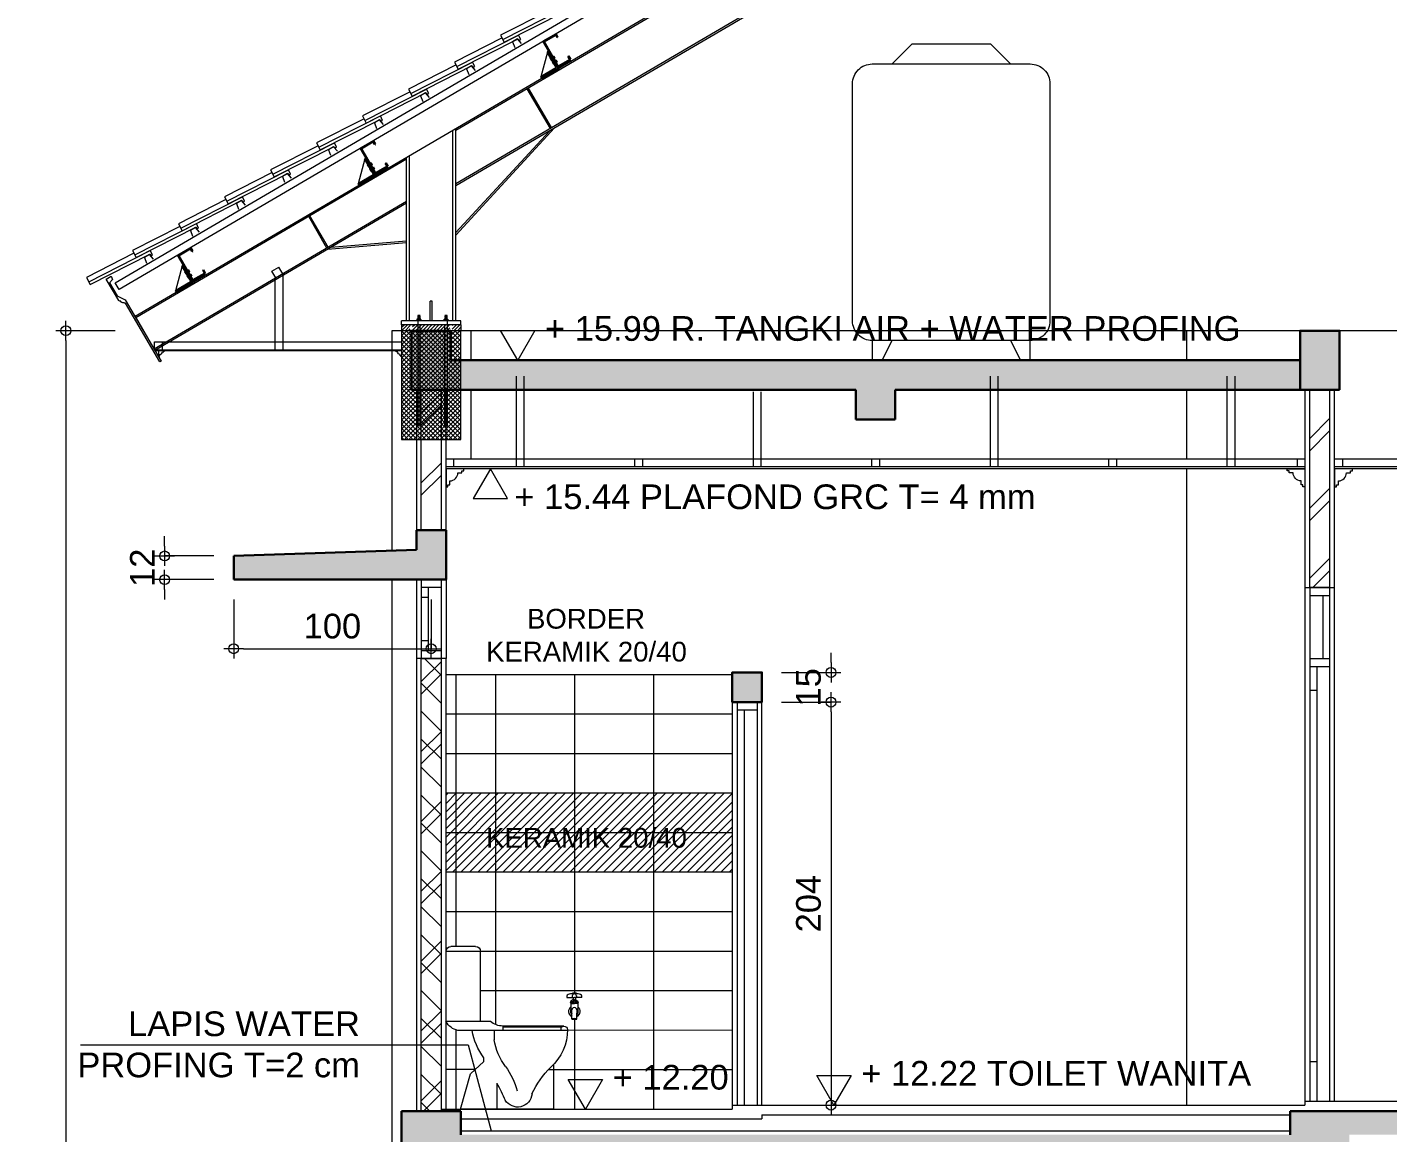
# Model space of a CAD drawing. Header units: millimetres. Extents: x -11 to 1625, y -267 to 180.
# Drawn here: x 1086.52 to 1100.3, y 97.33 to 108.53 of the extents above; entities that cross this region are included whole.
import ezdxf

# ---------------------------------------------------------------- set-up
doc = ezdxf.new("R2010")
doc.units = ezdxf.units.MM
doc.layers.add('03-GRS', color=3, linetype='Continuous')
for name, color, linetype, lineweight in [('ars', 11, 'Continuous', 5), ('atap', 7, 'Continuous', 20), ('balok', 111, 'Continuous', 35), ('blk', 1, 'Continuous', 30), ('GEN', 11, 'Continuous', 5), ('kap', 71, 'Continuous', 15), ('kus', 63, 'Continuous', 15), ('lan', 7, 'Continuous', 15), ('not', 7, 'Continuous', 20), ('pla', 213, 'Continuous', 15), ('SANITAIR', 4, 'Continuous', 5), ('sol kol', 8, 'Continuous', 0), ('tem', 5, 'Continuous', 20), ('u', 6, 'Continuous', 20)]:
    doc.layers.add(name, color=color, linetype=linetype, lineweight=lineweight)
doc.styles.add('S', font='SIMPLEX', dxfattribs={"width": 1.1})
doc.styles.get("Standard").update_dxf_attribs({"font": 'ARIALUNI.TTF'})
doc.dimstyles.new('SK 50', dxfattribs={"dimtxt": 0.25, "dimasz": 0.1, "dimexe": 0, "dimexo": 0, "dimgap": 0.1, "dimtad": 1, "dimdec": 0, "dimlfac": 50, "dimzin": 12, "dimdsep": 46, "dimtxsty": 'Standard', "dimblk": 'BULAT', "dimcen": 0.1, "dimclrd": 256, "dimclre": 256, "dimclrt": 256, "dimadec": 0, "dimazin": 3, "dimtfac": 1, "dimtdec": 0, "dimtofl": 0, "dimtmove": 0, "dimatfit": 3, "dimldrblk": 'BULAT', "dimfxl": 0, "dimtolj": 1, "dimtzin": 0, "dimlwd": -1, "dimlwe": -1, "dimarcsym": 0})

# ---------------------------------------------------------------- blocks, each defined once
blk = doc.blocks.new('BULAT')
for p, q in [((-1, 0), (1, 0)), ((0, -1), (0, 1))]:
    blk.add_line(p, q)
blk.add_circle((0, 0), 0.5)
blk = doc.blocks.new('*D1539')
at = {"layer": 'Defpoints', "color": 0, "ltscale": 0.15}
for p in [(1087.409, 105.453), (1086.909, 73.173), (1087.409, 73.173)]:
    blk.add_point(p, dxfattribs=at)
at = {"layer": 'u', "ltscale": 0.15}
for p, q in [((1087.409, 105.453), (1086.909, 105.453)), ((1086.909, 105.353), (1086.909, 73.273)), ((1087.409, 73.173), (1086.909, 73.173))]:
    blk.add_line(p, q, dxfattribs=at)
at = {"layer": 'u', "ltscale": 0.15, "xscale": 0.1, "yscale": 0.1, "zscale": 0.1}
for p, rotation in [((1086.909, 105.453), 90), ((1086.909, 73.173), 270)]:
    blk.add_blockref('BULAT', p, dxfattribs=dict(at, rotation=rotation))
at = {"layer": 'u', "ltscale": 0.15, "insert": (1086.682, 89.313), "char_height": 0.25, "attachment_point": 5, "rotation": 90}
blk.add_mtext('\\A1;1614', dxfattribs=at)
blk = doc.blocks.new('PEILA')
blk.add_lwpolyline([(-0.188, -0.325), (0.188, -0.325), (0, 0)], close=True)
at = {"style": 'S', "width": 1.1, "flags": 4}
blk.add_attdef('CAT', (0.265, -0.289), '', height=0.2, dxfattribs=at)
blk = doc.blocks.new('Spwc1')
for p, q in [((-0.175, 0.798), (0, 0.798)), ((-0.175, 0.4425), (-0.175, 0.798)), ((-0.15, 0.823), (-0.025, 0.823)), ((0, 0.4425), (0, 0.798)), ((-0.5975, 0.42), (-0.2886, 0.42)), ((-0.5816, 0.4148), (-0.5975, 0.42)), ((-0.5816, 0.4148), (-0.2886, 0.4148)), ((-0.5816, 0.4148), (-0.5816, 0.3975)), ((-0.2886, 0.42), (-0.2886, 0.3975)), ((-0.2251, 0.4425), (0, 0.4425)), ((-0.615, 0.3975), (-0.0604, 0.3975)), ((-0.2435, 0.3975), (-0.2435, 0.3511)), ((-0.5465, 0), (-0.5465, 0.2275)), ((-0.1918, 0.2402), (-0.1918, 0.2596)), ((-0.124, 0.1786), (-0.1918, 0.2402)), ((-0.0741, 0), (-0.124, 0.1786)), ((-0.258, 0.1311), (-0.258, 0)), ((-0.5465, 0), (-0.0741, 0))]:
    blk.add_line(p, q)
for centre, radius, start, end in [((-0.15, 0.798), 0.025, 90, 180), ((-0.025, 0.798), 0.025, 0, 90), ((-0.5975, 0.4025), 0.0175, 90, 179.6021), ((-0.29, 0.525), 0.105, 270.75466, 308.22275), ((-0.0839, 0.4921), 0.0975, 283.93367, 329.40771), ((-0.3615, 0.4009), 0.2535, 179.6021, 228.12266), ((-0.5442, 0.3998), 0.3047, 322.79285, 350.80477), ((-0.4473, 0.4516), 0.3196, 323.07275, 350.36654), ((-0.8438, -0.1091), 0.4485, 24.44543, 45.72828), ((-0.0217, 0.0083), 0.3483, 143.47768, 166.03573), ((-0.3624, 0.0836), 0.0735, 185.54906, 328.13904), ((5.182, -2.5685), 6.073, 153.60665, 154.51163)]:
    blk.add_arc(centre, radius, start, end)
blk = doc.blocks.new('KRAN DPN')
for p, q in [((-0.0069, 0.0496), (-0.0069, 0.044)), ((-0.0068, 0.056), (-0.0068, 0.0577)), ((0, 0.0556), (-0.0009, 0.0556)), ((0, 0.0556), (0.0009, 0.0556)), ((0.0068, 0.056), (0.0068, 0.0577)), ((0.0069, 0.0496), (0.0069, 0.044)), ((-0.0255, 0.044), (0, 0.044)), ((-0.012, 0.0236), (-0.012, 0.0058)), ((-0.012, 0.0236), (0, 0.0236)), ((-0.005, 0.0356), (-0.0116, 0.0311)), ((-0.005, 0.0356), (0, 0.0356)), ((-0.0044, 0.044), (-0.0044, 0.0357)), ((-0.0044, 0.0436), (-0.0044, 0.0357)), ((0.0255, 0.044), (0, 0.044)), ((0.005, 0.0356), (0, 0.0356)), ((0.012, 0.0236), (0, 0.0236)), ((0.0044, 0.044), (0.0044, 0.0357)), ((0.005, 0.0356), (0.0116, 0.0311)), ((0.012, 0.0236), (0.012, 0.0058)), ((-0.0084, -0.0295), (-0.0084, -0.0107)), ((0.0084, -0.0295), (0.0084, -0.0107))]:
    blk.add_line(p, q)
for points in [[(-0.0093, 0.0249, -0.135076), (-0.01, 0.0251, -0.106889), (-0.0107, 0.0258, -0.081996), (-0.0112, 0.0268, -0.070252), (-0.0114, 0.0281, -0.070252), (-0.0112, 0.0295, -0.081996), (-0.0107, 0.0305, -0.106889), (-0.01, 0.0312, -0.135076), (-0.0093, 0.0314, -0.135076), (-0.0086, 0.0312, -0.106889), (-0.0078, 0.0305, -0.081996), (-0.0073, 0.0295, -0.070252), (-0.0071, 0.0281, -0.070252), (-0.0073, 0.0268, -0.081996), (-0.0078, 0.0258, -0.106889), (-0.0086, 0.0251, -0.135076)], [(0.0093, 0.0249, 0.135076), (0.01, 0.0251, 0.106889), (0.0107, 0.0258, 0.081996), (0.0112, 0.0268, 0.070252), (0.0114, 0.0281, 0.070252), (0.0112, 0.0295, 0.081996), (0.0107, 0.0305, 0.106889), (0.01, 0.0312, 0.135076), (0.0093, 0.0314, 0.135076), (0.0086, 0.0312, 0.106889), (0.0078, 0.0305, 0.081996), (0.0073, 0.0295, 0.070252), (0.0071, 0.0281, 0.070252), (0.0073, 0.0268, 0.081996), (0.0078, 0.0258, 0.106889), (0.0086, 0.0251, 0.135076)], [(-0.0084, -0.0295, 0.335448), (-0.0082, -0.0298, 0.039851), (-0.0059, -0.0302, 0.01707), (-0.0035, -0.0304, 0.012148), (0, -0.0305, 0.012148), (0.0035, -0.0304, 0.01707), (0.0059, -0.0302, 0.039851), (0.0082, -0.0298, 0.335448), (0.0084, -0.0295, 0.335448), (0.0082, -0.0293, 0.039851), (0.0059, -0.0288, 0.01707), (0.0035, -0.0286, 0.012148), (0, -0.0285, 0.012148), (-0.0035, -0.0286, 0.01707), (-0.0059, -0.0288, 0.039851), (-0.0082, -0.0293, 0.335448)]]:
    blk.add_lwpolyline(points, format="xyb", close=True)
for points in [[(0, 0.0252, -0.069918), (-0.002, 0.0255, -0.08174), (-0.0035, 0.0262, -0.106925), (-0.0045, 0.0273, -0.135638), (-0.0048, 0.0284, -0.135638), (-0.0045, 0.0295, -0.106925), (-0.0035, 0.0306, -0.08174), (-0.002, 0.0313, -0.069918), (0, 0.0316, -0.069918)], [(0, 0.0252, 0.069918), (0.002, 0.0255, 0.08174), (0.0035, 0.0262, 0.106925), (0.0045, 0.0273, 0.135638), (0.0048, 0.0284, 0.135638), (0.0045, 0.0295, 0.106925), (0.0035, 0.0306, 0.08174), (0.002, 0.0313, 0.069918), (0, 0.0316, 0.069918)]]:
    blk.add_lwpolyline(points, format="xyb")
for centre, radius, start, end in [((-0.0178, 0.0468), 0.0082, 86.021, 200.2935), ((-0.0014, -0.0518), 0.1079, 89.2732, 98.4366), ((-0.0009, 0.0496), 0.006, 90, 180), ((0.0002, 0.0318), 0.0269, 90.4162, 105.0874), ((-0.0002, 0.0318), 0.0269, 74.9126, 89.5838), ((0.0014, -0.0518), 0.1079, 81.5634, 90.7268), ((0.0009, 0.0496), 0.006, 0, 90), ((0.0178, 0.0468), 0.0082, 339.7065, 93.979), ((-0.0006, -0.0034), 0.0192, 126.5275, 246.031), ((-0.0086, 0.0266), 0.0054, 124.3, 175.2185), ((-0.0086, 0.0278), 0.0054, 188.1598, 231.4655), ((0.0126, -0.002), 0.0258, 162.5463, 215.4552), ((0.0072, -0.0035), 0.0172, 149.7355, 204.8477), ((0, 0), 0.00923, 33.9868, 146.0132), ((-0.0072, -0.0035), 0.0172, 335.1523, 30.2645), ((0.0006, -0.0034), 0.0192, 293.969, 53.4725), ((-0.0126, -0.002), 0.0258, 324.5448, 17.4537), ((0.0086, 0.0266), 0.0054, 4.7815, 55.7), ((0.0086, 0.0278), 0.0054, 308.5345, 351.8402)]:
    blk.add_arc(centre, radius, start, end)
blk = doc.blocks.new('*D1554')
at = {"layer": 'Defpoints', "color": 0, "ltscale": 0.15}
for p in [(1088.609, 102.733), (1090.609, 102.733), (1090.609, 102.233)]:
    blk.add_point(p, dxfattribs=at)
at = {"layer": 'u', "ltscale": 0.15}
for p, q in [((1088.609, 102.733), (1088.609, 102.233)), ((1090.609, 102.733), (1090.609, 102.233)), ((1088.709, 102.233), (1090.509, 102.233))]:
    blk.add_line(p, q, dxfattribs=at)
at = {"layer": 'u', "ltscale": 0.15, "xscale": 0.1, "yscale": 0.1, "zscale": 0.1, "rotation": 180}
blk.add_blockref('BULAT', (1088.609, 102.233), dxfattribs=at)
at = {"layer": 'u', "ltscale": 0.15, "xscale": 0.1, "yscale": 0.1, "zscale": 0.1}
blk.add_blockref('BULAT', (1090.609, 102.233), dxfattribs=at)
at = {"layer": 'u', "ltscale": 0.15, "insert": (1089.609, 102.461), "char_height": 0.25, "attachment_point": 5}
blk.add_mtext('\\A1;100', dxfattribs=at)
blk = doc.blocks.new('*D1555')
at = {"layer": 'Defpoints', "color": 0, "ltscale": 0.15}
for p in [(1088.409, 103.173), (1087.909, 102.933), (1088.409, 102.933)]:
    blk.add_point(p, dxfattribs=at)
at = {"layer": 'u', "ltscale": 0.15}
for p, q in [((1087.909, 103.273), (1087.909, 103.373)), ((1088.409, 103.173), (1087.909, 103.173)), ((1088.409, 102.933), (1087.909, 102.933)), ((1087.909, 102.833), (1087.909, 102.733))]:
    blk.add_line(p, q, dxfattribs=at)
at = {"layer": 'u', "ltscale": 0.15, "xscale": 0.1, "yscale": 0.1, "zscale": 0.1}
for p, rotation in [((1087.909, 103.173), 270), ((1087.909, 102.933), 90)]:
    blk.add_blockref('BULAT', p, dxfattribs=dict(at, rotation=rotation))
at = {"layer": 'u', "ltscale": 0.15, "insert": (1087.684, 103.053), "char_height": 0.25, "attachment_point": 5, "rotation": 90}
blk.add_mtext('\\A1;12', dxfattribs=at)
blk = doc.blocks.new('PEIL')
blk.add_lwpolyline([(-0.188, 0.325), (0.188, 0.325), (0, 0)], close=True)
at = {"style": 'S', "width": 1.1, "flags": 4}
blk.add_attdef('CAT', (0.265, 0.036), '', height=0.2, dxfattribs=at)
blk = doc.blocks.new('*D1582')
at = {"layer": 'Defpoints', "color": 0, "ltscale": 0.15}
for p in [(1094.159, 101.693), (1094.159, 97.613), (1094.659, 97.613)]:
    blk.add_point(p, dxfattribs=at)
at = {"layer": 'u', "ltscale": 0.15}
for p, q in [((1094.159, 101.693), (1094.659, 101.693)), ((1094.659, 101.593), (1094.659, 97.713)), ((1094.159, 97.613), (1094.659, 97.613))]:
    blk.add_line(p, q, dxfattribs=at)
at = {"layer": 'u', "ltscale": 0.15, "xscale": 0.1, "yscale": 0.1, "zscale": 0.1}
for p, rotation in [((1094.659, 101.693), 90), ((1094.659, 97.613), 270)]:
    blk.add_blockref('BULAT', p, dxfattribs=dict(at, rotation=rotation))
at = {"layer": 'u', "ltscale": 0.15, "insert": (1094.432, 99.653), "char_height": 0.25, "attachment_point": 5, "rotation": 90}
blk.add_mtext('\\A1;204', dxfattribs=at)
blk = doc.blocks.new('*D1583')
at = {"layer": 'Defpoints', "color": 0, "ltscale": 0.15}
for p in [(1094.159, 101.993), (1094.159, 101.693), (1094.659, 101.693)]:
    blk.add_point(p, dxfattribs=at)
at = {"layer": 'u', "ltscale": 0.15}
for p, q in [((1094.659, 102.093), (1094.659, 102.193)), ((1094.159, 101.993), (1094.659, 101.993)), ((1094.159, 101.693), (1094.659, 101.693)), ((1094.659, 101.593), (1094.659, 101.493))]:
    blk.add_line(p, q, dxfattribs=at)
at = {"layer": 'u', "ltscale": 0.15, "xscale": 0.1, "yscale": 0.1, "zscale": 0.1}
for p, rotation in [((1094.659, 101.993), 270), ((1094.659, 101.693), 90)]:
    blk.add_blockref('BULAT', p, dxfattribs=dict(at, rotation=rotation))
at = {"layer": 'u', "ltscale": 0.15, "insert": (1094.432, 101.843), "char_height": 0.25, "attachment_point": 5, "rotation": 90}
blk.add_mtext('\\A1;15', dxfattribs=at)
blk = doc.blocks.new('A$C58C93239')
at = {"layer": '03-GRS'}
for p, q in [((-662, 1348), (-12, 1721)), ((-662, 1348), (-12, 1721)), ((-619, 1336), (-23, 1677)), ((-619, 1336), (-23, 1677)), ((60, 1531), (-23, 1677)), ((60, 1531), (-23, 1677)), ((88, 1547), (-12, 1721)), ((88, 1547), (-12, 1721)), ((60, 1531), (88, 1547)), ((60, 1531), (88, 1547)), ((83, 46), (-662, 1348)), ((83, 46), (-662, 1348)), ((94, 90), (-619, 1336)), ((94, 90), (-619, 1336)), ((-444, 805), (-374, 845)), ((-444, 805), (-374, 845)), ((3, 24), (-444, 805)), ((3, 24), (-444, 805)), ((-267, 399), (-74, 510)), ((-267, 399), (-74, 510)), ((83, 46), (734, 419)), ((83, 46), (734, 419)), ((122, -23), (83, 46)), ((122, -23), (83, 46)), ((94, 90), (690, 431)), ((94, 90), (690, 431)), ((606, 577), (634, 593)), ((606, 577), (634, 593)), ((690, 431), (606, 577)), ((690, 431), (606, 577)), ((734, 419), (634, 593)), ((734, 419), (634, 593)), ((-785, -450), (-4, -3)), ((-785, -450), (-4, -3)), ((-746, -520), (-785, -450)), ((-746, -520), (-785, -450)), ((-746, -520), (122, -23)), ((-746, -520), (122, -23))]:
    blk.add_line(p, q, dxfattribs=at)
blk.add_ellipse((-14, 14), major_axis=(-14.1, 14.1), ratio=1, start_param=2.87598, end_param=4.446776, dxfattribs=at)
blk.add_ellipse((-14, 14), major_axis=(-14.1, 14.1), ratio=1, start_param=2.87598, end_param=4.446776, dxfattribs=at)
at = {"layer": 'atap', "color": 2}
for p, q in [((-444, 805), (-785, -450)), ((-327, 503), (-133, 614)), ((-327, 503), (-267, 399)), ((-267, 399), (-74, 510)), ((-208, 295), (-14, 406)), ((-208, 295), (-14, 406)), ((-208, 295), (-148, 191)), ((-148, 191), (46, 302)), ((-133, 614), (-74, 510)), ((-14, 406), (46, 302))]:
    blk.add_line(p, q, dxfattribs=at)
blk = doc.blocks.new('GORDING 150')
at = {"layer": 'balok', "color": 1, "ltscale": 0.5, "xscale": 0.09999999997671699, "yscale": 0.09999999997671699, "zscale": 0.09999999997671699}
blk.add_blockref('A$C58C93239', (12.8, -47.9), dxfattribs=at)
blk = doc.blocks.new('KUDA-2')
h = blk.add_hatch()
h.set_pattern_fill('ANSI31', color=256, scale=0.2, style=0)
h.set_pattern_definition([(45, (-990.1504, 147.303582), (-0.0176776695, 0.0176776695), [])])
h.paths.add_polyline_path([(0.488, 1.16), (0.112, 1.16), (0.112, 1.1), (0.488, 1.1)])
h.paths.add_polyline_path([(0, 1.16), (0, 1.1), (0.088, 1.1), (0.088, 1.16)])
h.paths.add_polyline_path([(0.6, 1.1), (0.6, 1.16), (0.512, 1.16), (0.512, 1.1)])
at = {"ltscale": 0.01}
h = blk.add_hatch(dxfattribs=at)
h.set_pattern_fill('ANSI37,_O', color=256, scale=0.01)
h.set_pattern_definition([(45, (-4172.588126, -744.958258), (-0.0224506403, 0.0224506403), []), (135, (-4172.588126, -744.958258), (-0.0224506403, -0.0224506403), [])])
h.paths.add_polyline_path([(0, 0), (0.6, 0), (0.6, 1.1), (0, 1.1)])
at = {"ltscale": 10}
for p, q in [((11.05, 9.291), (-2.7, 1.244)), ((11.05, 9.27), (0.55, 3.125)), ((11.05, 8.732), (0.55, 2.588)), ((11.05, 8.712), (0.55, 2.567)), ((0.52, 1.2), (0.52, 3.129)), ((0.55, 2.067), (1.55, 3.152)), ((0.55, 1.2), (0.55, 3.146)), ((0.55, 2.094), (1.497, 3.121)), ((0.05, 2.835), (-2.692, 1.231)), ((0.05, 1.2), (0.05, 2.854)), ((0.08, 1.2), (0.08, 2.871)), ((0.05, 2.409), (-2.506, 0.913)), ((0.05, 2.39), (-2.498, 0.899)), ((0.05, 1.99), (-0.75, 1.922)), ((0.05, 2.006), (-0.718, 1.941)), ((-2.7, 1.244), (-2.498, 0.899))]:
    blk.add_line(p, q, dxfattribs=at)
at = {"ltscale": 5}
for p, q in [((1.507, 3.148), (1.272, 3.548)), ((1.52, 3.156), (1.286, 3.556)), ((-0.756, 1.937), (-0.941, 2.255)), ((-0.742, 1.945), (-0.928, 2.263))]:
    blk.add_line(p, q, dxfattribs=at)
at = {"color": 0, "linetype": 'Continuous'}
for p, q in [((0.31, 1.4), (0.29, 1.4)), ((0.29, 1.2), (0.29, 1.4)), ((0.31, 1.2), (0.31, 1.4))]:
    blk.add_line(p, q, dxfattribs=at)
for p, q in [((0.187, 1.255), (0.163, 1.254)), ((0.187, 1.252), (0.163, 1.25)), ((0.163, 1.247), (0.187, 1.249)), ((0.163, 1.244), (0.187, 1.246)), ((0.163, 1.241), (0.187, 1.242)), ((0.186, 1.253), (0.165, 1.252)), ((0.186, 1.25), (0.165, 1.249)), ((0.165, 1.246), (0.186, 1.247)), ((0.165, 1.243), (0.186, 1.244)), ((0.165, 1.24), (0.186, 1.241)), ((0.462, 1.255), (0.438, 1.254)), ((0.462, 1.252), (0.438, 1.25)), ((0.438, 1.247), (0.462, 1.249)), ((0.438, 1.244), (0.462, 1.246)), ((0.438, 1.241), (0.462, 1.242)), ((0.461, 1.253), (0.44, 1.252)), ((0.461, 1.25), (0.44, 1.249)), ((0.44, 1.246), (0.461, 1.247)), ((0.44, 1.243), (0.461, 1.244)), ((0.44, 1.24), (0.461, 1.241)), ((0.6, 1.2), (0, 1.2)), ((0, 1.16), (0, 1.2)), ((0.6, 1.16), (0, 1.16)), ((0.163, 1.238), (0.187, 1.239)), ((0.163, 1.235), (0.187, 1.236)), ((0.163, 1.232), (0.187, 1.233)), ((0.163, 1.228), (0.187, 1.23)), ((0.163, 1.225), (0.187, 1.226)), ((0.163, 1.222), (0.187, 1.223)), ((0.163, 1.219), (0.187, 1.22)), ((0.163, 1.216), (0.187, 1.217)), ((0.165, 1.236), (0.186, 1.237)), ((0.165, 1.233), (0.186, 1.234)), ((0.165, 1.23), (0.186, 1.231)), ((0.165, 1.227), (0.186, 1.228)), ((0.165, 1.224), (0.186, 1.225)), ((0.165, 1.221), (0.186, 1.221)), ((0.165, 1.217), (0.186, 1.218)), ((0.438, 1.238), (0.462, 1.239)), ((0.438, 1.235), (0.462, 1.236)), ((0.438, 1.232), (0.462, 1.233)), ((0.438, 1.228), (0.462, 1.23)), ((0.438, 1.225), (0.462, 1.226)), ((0.438, 1.222), (0.462, 1.223)), ((0.438, 1.219), (0.462, 1.22)), ((0.438, 1.216), (0.462, 1.217)), ((0.44, 1.236), (0.461, 1.237)), ((0.44, 1.233), (0.461, 1.234)), ((0.44, 1.23), (0.461, 1.231)), ((0.44, 1.227), (0.461, 1.228)), ((0.44, 1.224), (0.461, 1.225)), ((0.44, 1.221), (0.461, 1.221)), ((0.44, 1.217), (0.461, 1.218)), ((0.6, 1.16), (0.6, 1.2)), ((0.6, 1.1), (0, 1.1))]:
    blk.add_line(p, q)
at = {"color": 8}
for p, q in [((0, 1.16), (0, 1.1)), ((0.6, 1.16), (0.6, 1.1))]:
    blk.add_line(p, q, dxfattribs=at)
for points in [[(0.186, 1.215), (0.187, 1.217), (0.186, 1.218), (0.187, 1.22), (0.186, 1.221), (0.187, 1.223), (0.186, 1.225), (0.187, 1.226), (0.186, 1.228), (0.187, 1.23), (0.186, 1.231), (0.187, 1.233), (0.186, 1.234), (0.187, 1.236), (0.186, 1.237), (0.187, 1.239), (0.186, 1.241), (0.187, 1.242), (0.186, 1.244), (0.187, 1.246), (0.186, 1.247), (0.187, 1.249), (0.186, 1.25), (0.187, 1.252), (0.186, 1.253), (0.187, 1.255), (0.165, 1.255), (0.163, 1.254), (0.165, 1.252), (0.163, 1.25), (0.165, 1.249), (0.163, 1.247), (0.165, 1.246), (0.163, 1.244), (0.165, 1.243), (0.163, 1.241), (0.165, 1.24), (0.163, 1.238), (0.165, 1.236), (0.163, 1.235), (0.165, 1.233), (0.163, 1.232), (0.165, 1.23), (0.163, 1.228), (0.165, 1.227), (0.163, 1.225), (0.165, 1.224), (0.163, 1.222), (0.165, 1.221), (0.163, 1.219), (0.165, 1.217), (0.163, 1.216), (0.164, 1.215)], [(0.461, 1.215), (0.462, 1.217), (0.461, 1.218), (0.462, 1.22), (0.461, 1.221), (0.462, 1.223), (0.461, 1.225), (0.462, 1.226), (0.461, 1.228), (0.462, 1.23), (0.461, 1.231), (0.462, 1.233), (0.461, 1.234), (0.462, 1.236), (0.461, 1.237), (0.462, 1.239), (0.461, 1.241), (0.462, 1.242), (0.461, 1.244), (0.462, 1.246), (0.461, 1.247), (0.462, 1.249), (0.461, 1.25), (0.462, 1.252), (0.461, 1.253), (0.462, 1.255), (0.44, 1.255), (0.438, 1.254), (0.44, 1.252), (0.438, 1.25), (0.44, 1.249), (0.438, 1.247), (0.44, 1.246), (0.438, 1.244), (0.44, 1.243), (0.438, 1.241), (0.44, 1.24), (0.438, 1.238), (0.44, 1.236), (0.438, 1.235), (0.44, 1.233), (0.438, 1.232), (0.44, 1.23), (0.438, 1.228), (0.44, 1.227), (0.438, 1.225), (0.44, 1.224), (0.438, 1.222), (0.44, 1.221), (0.438, 1.219), (0.44, 1.217), (0.438, 1.216), (0.439, 1.215)], [(0.163, 1.215), (0.163, 0.129)], [(0.187, 1.2), (0.187, 1.215)], [(0.187, 0.129), (0.187, 1.16)], [(0.438, 1.2), (0.438, 1.215)], [(0.438, 0.129), (0.438, 1.16)], [(0.462, 1.215), (0.462, 0.129)]]:
    blk.add_lwpolyline(points)
for points in [[(0.147, 1.2), (0.147, 1.203), (0.203, 1.203), (0.203, 1.2)], [(0.165, 1.214), (0.158, 1.215), (0.155, 1.214), (0.155, 1.205), (0.158, 1.203), (0.165, 1.205)], [(0.155, 1.215), (0.155, 1.203), (0.195, 1.203), (0.195, 1.215)], [(0.18, 1.215), (0.175, 1.215), (0.17, 1.215), (0.165, 1.214), (0.165, 1.205), (0.17, 1.203), (0.175, 1.203), (0.18, 1.203), (0.185, 1.205), (0.185, 1.214)], [(0.185, 1.214), (0.193, 1.215), (0.195, 1.214), (0.195, 1.205), (0.193, 1.203), (0.185, 1.205)], [(0.422, 1.2), (0.422, 1.203), (0.478, 1.203), (0.478, 1.2)], [(0.44, 1.214), (0.433, 1.215), (0.43, 1.214), (0.43, 1.205), (0.433, 1.203), (0.44, 1.205)], [(0.47, 1.215), (0.47, 1.203), (0.43, 1.203), (0.43, 1.215)], [(0.445, 1.215), (0.45, 1.215), (0.455, 1.215), (0.46, 1.214), (0.46, 1.205), (0.455, 1.203), (0.45, 1.203), (0.445, 1.203), (0.44, 1.205), (0.44, 1.214)], [(0.46, 1.214), (0.468, 1.215), (0.47, 1.214), (0.47, 1.205), (0.468, 1.203), (0.46, 1.205)], [(0, 0), (0.6, 0), (0.6, 1.1), (0, 1.1)]]:
    blk.add_lwpolyline(points, close=True)
at = {"linetype": 'Continuous', "ltscale": 5, "xscale": 0.002, "yscale": 0.002, "zscale": 0.002, "rotation": 0.2184740067863285}
for p in [(1.542, 3.856), (-0.308, 2.774), (-2.158, 1.691)]:
    blk.add_blockref('GORDING 150', p, dxfattribs=at)

msp = doc.modelspace()

# ---------------------------------------------------------------- hatches: boundary and pattern name
at = {"layer": 'ars'}
h = msp.add_hatch(dxfattribs=at)
h.set_pattern_fill('TEMBOK', color=256, scale=0.5)
h.set_pattern_definition([(45, (1062.61777, 1.7752), (-0.3535534, 0.3535534), []), (45, (1062.74277, 1.7752), (-0.3535534, 0.3535534), [])])
h.paths.add_polyline_path([(1090.5093291, 103.4332273), (1090.5093291, 104.8532273), (1090.7093291, 104.8532273), (1090.7093291, 103.4332273)])
h = msp.add_hatch(dxfattribs=at)
h.set_pattern_fill('TEMBOK', color=256, scale=0.5)
h.set_pattern_definition([(45, (1071.61777, -2.7248), (-0.3535534, 0.3535534), []), (45, (1071.74277, -2.7248), (-0.3535534, 0.3535534), [])])
h.paths.add_polyline_path([(1099.5093291, 102.8532273), (1099.5093291, 104.8532273), (1099.7093291, 104.8532273), (1099.7093291, 102.8532273)])
h = msp.add_hatch(dxfattribs=at)
h.set_pattern_fill('TEMBOK', color=256, scale=0.5)
h.set_pattern_definition([(45, (1062.61777, -0.9448), (-0.3535534, 0.3535534), []), (45, (1062.74277, -0.9448), (-0.3535534, 0.3535534), [])])
h.paths.add_polyline_path([(1090.5093291, 97.5532273), (1090.5093291, 102.1332273), (1090.7093291, 102.1332273), (1090.7093291, 97.5532273)])
h = msp.add_hatch(dxfattribs=at)
h.set_pattern_fill('_USER', color=256, scale=0.2, angle=135, pattern_type=0)
h.set_pattern_definition([(135, (895.83448, 86.97157), (-0.14142136, -0.14142136), [])])
h.paths.add_polyline_path([(1090.7093291, 102.1332273), (1090.5093291, 102.1332273), (1090.5093291, 97.5532273), (1090.7093291, 97.5532273)])
h = msp.add_hatch(dxfattribs=at)
h.set_pattern_fill('_USER', color=256, scale=0.06, angle=45, pattern_type=0)
h.set_pattern_definition([(45, (1090.75933, 99.73323), (-0.0424264, 0.0424264), [])])
h.paths.add_polyline_path([(1093.6593291, 100.7732273), (1092.4593291, 100.7732273), (1092.4593291, 100.2332273), (1093.6593291, 100.2332273)])
h.paths.add_polyline_path([(1093.6593291, 100.2332273), (1092.4593291, 100.2332273), (1092.4593291, 99.9732273), (1093.6593291, 99.9732273)])
h.paths.add_polyline_path([(1092.4593291, 100.2332273), (1091.2593291, 100.2332273), (1091.2593291, 99.9732273), (1092.4593291, 99.9732273)])
h.paths.add_polyline_path([(1092.4593291, 100.7732273), (1091.2593291, 100.7732273), (1091.2593291, 100.2332273), (1092.4593291, 100.2332273)])
h.paths.add_polyline_path([(1091.2593291, 100.7732273), (1090.7593291, 100.7732273), (1090.7593291, 100.2332273), (1091.2593291, 100.2332273)])
h.paths.add_polyline_path([(1091.2593291, 100.2332273), (1090.7593291, 100.2332273), (1090.7593291, 99.9732273), (1091.2593291, 99.9732273)])
at = {"layer": 'sol kol'}
h = msp.add_hatch(color=256, dxfattribs=at)
h.dxf.hatch_style = 1
h.paths.add_polyline_path([(1099.8093291, 105.4532273), (1099.4093291, 105.4532273), (1099.4093291, 105.1532273), (1090.8093291, 105.1532273), (1090.8093291, 105.4532273), (1090.4093291, 105.4532273), (1090.4093291, 104.8532273), (1094.9093291, 104.8532273), (1094.9093291, 104.5532273), (1095.3093291, 104.5532273), (1095.3093291, 104.8532273), (1099.8093291, 104.8532273)])
h = msp.add_hatch(color=256, dxfattribs=at)
h.dxf.hatch_style = 1
h.paths.add_polyline_path([(1099.4093291, 105.4532273), (1099.8093291, 105.4532273), (1099.8093291, 104.8532273), (1099.4093291, 104.8532273)])
h = msp.add_hatch(color=256, dxfattribs=at)
h.dxf.hatch_style = 1
h.paths.add_polyline_path([(1090.4593291, 103.2332273), (1088.6093291, 103.1732273), (1088.6093291, 102.9332273), (1090.7593291, 102.9332273), (1090.7593291, 103.4332273), (1090.4593291, 103.4332273)])
h = msp.add_hatch(color=256, dxfattribs=at)
h.dxf.hatch_style = 1
h.paths.add_polyline_path([(1093.6593291, 101.9932273), (1093.6593291, 101.6932273), (1093.9593291, 101.6932273), (1093.9593291, 101.9932273)])
h = msp.add_hatch(color=256, dxfattribs=at)
h.dxf.hatch_style = 1
h.paths.add_polyline_path([(1103.9093291, 97.3132273), (1112.3093291, 97.3132273), (1112.3093291, 96.7532273), (1112.9093291, 96.7532273), (1112.9093291, 97.3132273), (1114.3593291, 97.3132273), (1114.3593291, 97.5532273), (1099.3093291, 97.5532273), (1099.3093291, 97.3132273), (1090.9093291, 97.3132273), (1090.9093291, 97.5532273), (1090.3093291, 97.5532273), (1090.3093291, 96.7532273), (1090.9093291, 96.7532273), (1090.9093291, 97.0732273), (1093.6593291, 97.0732273), (1093.6593291, 96.9132273), (1093.9593291, 96.9132273), (1093.9593291, 97.0732273), (1099.3093291, 97.0732273), (1099.3093291, 96.7532273), (1099.9093291, 96.7532273), (1099.9093291, 97.3132273), (1103.3093291, 97.3132273), (1103.3093291, 96.7532273), (1103.9093291, 96.7532273)])

# ---------------------------------------------------------------- linework, layer by layer
at = {"layer": 'ars'}
for p, q in [((1087.811355, 105.2523905), (1090.3093291, 105.2523905)), ((1099.4593291, 104.0532273), (1090.7593291, 104.0532273)), ((1112.4593291, 104.0532273), (1099.7593291, 104.0532273)), ((1090.7593291, 101.9732273), (1093.6593291, 101.9732273)), ((1090.8593291, 101.9732273), (1090.8593291, 99.2192273)), ((1091.2593291, 101.9732273), (1091.2593291, 98.4290581)), ((1092.0593291, 101.9732273), (1092.0593291, 98.7477475)), ((1092.8593291, 101.9732273), (1092.8593291, 97.5732273)), ((1090.7593291, 101.5732273), (1093.6593291, 101.5732273)), ((1092.0593291, 98.4824609), (1092.0593291, 97.5732273)), ((1090.8593291, 98.3746668), (1090.8593291, 97.5732273)), ((1090.8593291, 98.3746668), (1090.8593291, 97.5732273)), ((1090.9093291, 97.3532273), (1099.3093291, 97.3532273))]:
    msp.add_line(p, q, dxfattribs=at)
for points in [[(1091.5240451, 108.3597768), (1091.4851125, 108.4065128), (1091.4333262, 108.3762113), (1091.4549967, 108.3193748)], [(1091.0580557, 108.087114), (1091.0191232, 108.13385), (1090.9673369, 108.1035485), (1090.9890074, 108.0467119)], [(1090.5920664, 107.8144512), (1090.5531338, 107.8611872), (1090.5013475, 107.8308856), (1090.523018, 107.7740491)], [(1090.126077, 107.5417883), (1090.0871444, 107.5885243), (1090.0353582, 107.5582228), (1090.0570287, 107.5013863)], [(1089.6600876, 107.2691255), (1089.6211551, 107.3158615), (1089.5693688, 107.28556), (1089.5910393, 107.2287234)], [(1089.1940983, 106.9964627), (1089.1551657, 107.0431987), (1089.1033794, 107.0128971), (1089.1250499, 106.9560606)], [(1088.7281089, 106.7237998), (1088.6891764, 106.7705358), (1088.6373901, 106.7402343), (1088.6590606, 106.6833978)], [(1088.2621196, 106.451137), (1088.223187, 106.497873), (1088.1714007, 106.4675715), (1088.1930712, 106.4107349)], [(1087.7961302, 106.1784742), (1087.7571976, 106.2252102), (1087.7054114, 106.1949086), (1087.7270818, 106.1380721)], [(1090.7593291, 101.5732273), (1093.6593291, 101.5732273)], [(1090.7593291, 101.1732273), (1093.6593291, 101.1732273)], [(1090.7593291, 100.7732273), (1093.6593291, 100.7732273)], [(1090.7593291, 100.3732273), (1093.6593291, 100.3732273)], [(1090.7593291, 99.9732273), (1093.6593291, 99.9732273)], [(1090.7593291, 99.5732273), (1093.6593291, 99.5732273)], [(1091.1091689, 99.1732273), (1093.6593291, 99.1732273)], [(1091.1093291, 98.7732273), (1093.6593291, 98.7732273)], [(1091.9893737, 98.3749488), (1093.6593291, 98.3732273)], [(1091.0544195, 97.9732273), (1090.7593291, 97.9732273)], [(1091.7969269, 97.9732273), (1093.6593291, 97.9732273)]]:
    msp.add_lwpolyline(points, dxfattribs=at)
msp.add_lwpolyline([(1087.862308, 105.1369086), (1087.5139735, 105.7318864, -0.4142135624), (1087.5002922, 105.7354672, -0.296440068), (1087.4576505, 105.7568607), (1087.4490194, 105.7518104), (1087.4439692, 105.7604415), (1087.3177128, 105.9762176), (1087.3694991, 106.0065191), (1087.3825014, 105.9724172), (1087.3515951, 105.9381126), (1087.4289029, 105.8059912), (1087.5109062, 105.7648499), (1087.8746983, 105.1441683)], format="xyb", close=True, dxfattribs=at)
for points in [[(1090.5093291, 103.4332273), (1090.5093291, 104.8532273), (1090.7093291, 104.8532273), (1090.7093291, 103.4332273)], [(1099.5093291, 102.8532273), (1099.5093291, 104.8532273), (1099.7093291, 104.8532273), (1099.7093291, 102.8532273)], [(1090.5093291, 97.5532273), (1090.5093291, 102.1332273), (1090.7093291, 102.1332273), (1090.7093291, 97.5532273)]]:
    msp.add_lwpolyline(points, close=True, dxfattribs=at)
at = {"layer": 'blk'}
for p, q in [((1090.8093291, 105.4532273), (1090.4093291, 105.4532273)), ((1090.4093291, 105.4532273), (1090.4093291, 104.8532273)), ((1090.8093291, 105.1532273), (1090.8093291, 105.4532273)), ((1099.8093291, 105.4532273), (1099.4093291, 105.4532273)), ((1099.4093291, 105.4532273), (1099.4093291, 105.1532273)), ((1099.8093291, 104.8532273), (1099.8093291, 105.4532273)), ((1090.8093291, 105.1532273), (1099.4093291, 105.1532273)), ((1090.4093291, 104.8532273), (1094.9093291, 104.8532273)), ((1094.9093291, 104.8532273), (1094.9093291, 104.5532273)), ((1095.3093291, 104.5532273), (1095.3093291, 104.8532273)), ((1095.3093291, 104.8532273), (1099.8093291, 104.8532273)), ((1094.9093291, 104.5532273), (1095.3093291, 104.5532273)), ((1090.4593291, 103.4332273), (1090.7593291, 103.4332273)), ((1090.4593291, 103.4332273), (1090.4593291, 103.2332273)), ((1090.7593291, 102.9332273), (1090.7593291, 103.4332273)), ((1088.6093291, 103.1732273), (1090.4593291, 103.2332273)), ((1088.6093291, 103.1732273), (1088.6093291, 102.9332273)), ((1088.6093291, 102.9332273), (1090.7593291, 102.9332273)), ((1090.3093291, 97.5532273), (1090.9093291, 97.5532273)), ((1090.3093291, 97.5532273), (1090.3093291, 96.7532273)), ((1090.9093291, 97.3132273), (1090.9093291, 97.5532273)), ((1099.3093291, 97.5532273), (1114.3593291, 97.5532273)), ((1099.3093291, 97.5532273), (1099.3093291, 97.3132273))]:
    msp.add_line(p, q, dxfattribs=at)
for points in [[(1099.8093291, 104.8532273), (1099.4093291, 104.8532273), (1099.4093291, 105.4532273), (1099.8093291, 105.4532273)], [(1093.6593291, 101.6932273), (1093.9593291, 101.6932273), (1093.9593291, 101.9932273), (1093.6593291, 101.9932273)]]:
    msp.add_lwpolyline(points, close=True, dxfattribs=at)
at = {"layer": 'GEN', "color": 11}
for p, q in [((1091.3349884, 108.4004426), (1091.9591142, 108.717408)), ((1090.8689991, 108.1277798), (1091.4931248, 108.4447452)), ((1090.4030097, 107.855117), (1091.0271354, 108.1720823)), ((1089.9370203, 107.5824541), (1090.5611461, 107.8994195)), ((1089.471031, 107.3097913), (1090.0951567, 107.6267567)), ((1089.0050416, 107.0371284), (1089.6291674, 107.3540938)), ((1088.5390523, 106.7644656), (1089.163178, 107.081431)), ((1088.0730629, 106.4918028), (1088.6971886, 106.8087681)), ((1087.6064557, 106.2201959), (1088.2305814, 106.5371613)), ((1087.1403335, 105.94776), (1087.7644593, 106.2647254))]:
    msp.add_line(p, q, dxfattribs=at)
for points in [[(1091.7928747, 108.6890609), (1091.312348, 108.445023), (1091.3485726, 108.3736944), (1091.9548662, 108.6816036), (1091.9639224, 108.6637714), (1091.9817546, 108.6728276), (1091.9591142, 108.717408)], [(1091.3268854, 108.4163981), (1090.8463587, 108.1723602), (1090.8825833, 108.1010315), (1091.4888769, 108.4089408), (1091.497933, 108.3911086), (1091.5157652, 108.4001647), (1091.4931248, 108.4447452)], [(1090.860896, 108.1437352), (1090.3803693, 107.8996974), (1090.4165939, 107.8283687), (1091.0228875, 108.1362779), (1091.0319437, 108.1184458), (1091.0497758, 108.1275019), (1091.0271354, 108.1720823)], [(1090.3949066, 107.8710724), (1089.9143799, 107.6270345), (1089.9506046, 107.5557059), (1090.5568982, 107.8636151), (1090.5659543, 107.8457829), (1090.5837865, 107.8548391), (1090.5611461, 107.8994195)], [(1089.9289173, 107.5984096), (1089.4483906, 107.3543717), (1089.4846152, 107.283043), (1090.0909088, 107.5909523), (1090.0999649, 107.5731201), (1090.1177971, 107.5821762), (1090.0951567, 107.6267567)], [(1089.4629279, 107.3257467), (1088.9824012, 107.0817089), (1089.0186258, 107.0103802), (1089.6249194, 107.3182894), (1089.6339756, 107.3004573), (1089.6518077, 107.3095134), (1089.6291674, 107.3540938)], [(1088.9969386, 107.0530839), (1088.5164119, 106.809046), (1088.5526365, 106.7377174), (1089.1589301, 107.0456266), (1089.1679862, 107.0277944), (1089.1858184, 107.0368506), (1089.163178, 107.081431)], [(1088.5309492, 106.7804211), (1088.0504225, 106.5363832), (1088.0866471, 106.4650545), (1088.6929407, 106.7729637), (1088.7019969, 106.7551316), (1088.719829, 106.7641877), (1088.6971886, 106.8087681)], [(1088.0643559, 106.5088213), (1087.5838153, 106.2647763), (1087.6200399, 106.1934477), (1088.2263335, 106.5013569), (1088.2353896, 106.4835247), (1088.2532218, 106.4925809), (1088.2305814, 106.5371613)], [(1087.5982338, 106.2363854), (1087.1176931, 105.9923404), (1087.1539177, 105.9210118), (1087.7602113, 106.228921), (1087.7692675, 106.2110888), (1087.7870996, 106.220145), (1087.7644593, 106.2647254)]]:
    msp.add_lwpolyline(points, dxfattribs=at)
at = {"layer": 'kap'}
for p, q in [((1089.0252233, 105.3403905), (1089.0252233, 105.2603905)), ((1089.1052233, 105.3403905), (1089.1052233, 105.2603905))]:
    msp.add_line(p, q, dxfattribs=at)
msp.add_lwpolyline([(1101.6093291, 114.1555475), (1087.4489462, 105.8699289), (1087.408455, 105.9389251), (1101.6093291, 114.2482362)], dxfattribs=at)
at = {"layer": 'kus'}
for p, q in [((1090.4593291, 102.9332273), (1090.4593291, 102.1332273)), ((1090.5093291, 102.9332273), (1090.5093291, 102.1332273)), ((1090.7093291, 102.8532273), (1090.5093291, 102.8532273)), ((1090.5793291, 102.8532273), (1090.5793291, 102.2132273)), ((1090.7093291, 102.9332273), (1090.7093291, 102.1332273)), ((1090.7593291, 102.9332273), (1090.7593291, 102.1332273)), ((1099.5093291, 102.8532273), (1099.5093291, 97.6532273)), ((1099.7093291, 102.8532273), (1099.7093291, 97.6532273)), ((1090.5793291, 102.7532273), (1090.5093291, 102.7532273)), ((1099.5093291, 102.7732273), (1099.7093291, 102.7732273)), ((1099.6393291, 102.7732273), (1099.6393291, 102.1332273)), ((1090.5793291, 102.3132273), (1090.5093291, 102.3132273)), ((1090.7093291, 102.2132273), (1090.5093291, 102.2132273)), ((1099.5093291, 102.1332273), (1099.7093291, 102.1332273)), ((1099.5093291, 102.0532273), (1099.7093291, 102.0532273)), ((1099.5793291, 102.0532273), (1099.5793291, 97.6532273)), ((1099.5093291, 101.8132273), (1099.5793291, 101.8132273)), ((1093.7093291, 101.6932273), (1093.7093291, 97.6132273)), ((1093.7093291, 101.6132273), (1093.9093291, 101.6132273)), ((1093.7793291, 101.6132273), (1093.7793291, 97.6132273)), ((1093.9093291, 101.6932273), (1093.9093291, 97.6132273)), ((1099.5093291, 98.0532273), (1099.5793291, 98.0532273))]:
    msp.add_line(p, q, dxfattribs=at)
at = {"layer": 'lan'}
for p, q in [((1099.4593291, 102.8532273), (1099.4593291, 97.6532273)), ((1099.7593291, 97.6532273), (1099.7593291, 102.8532273)), ((1093.6593291, 101.6932273), (1093.6593291, 97.6132273)), ((1093.9593291, 97.6132273), (1093.9593291, 101.6932273)), ((1090.7093291, 97.5732273), (1093.6593291, 97.5732273)), ((1093.6593291, 97.6132273), (1099.4593291, 97.6132273)), ((1093.6593291, 97.6132273), (1093.6593291, 97.5732273)), ((1099.4593291, 97.6532273), (1112.2093291, 97.6532273)), ((1099.4593291, 97.6532273), (1099.4593291, 97.6132273)), ((1090.9093291, 97.4732273), (1093.9593291, 97.4732273)), ((1093.9593291, 97.5132273), (1099.3093291, 97.5132273)), ((1093.9593291, 97.5132273), (1093.9593291, 97.4732273))]:
    msp.add_line(p, q, dxfattribs=at)
for points in [[(1096.4769917, 108.1532273), (1096.2769917, 108.3532273), (1095.4769917, 108.3532273), (1095.2769917, 108.1532273)], [(1095.0769917, 105.3532273), (1095.0769917, 105.1532273), (1095.1769917, 105.1532273), (1095.2769917, 105.3532273)], [(1096.4769917, 105.3532273), (1096.5769917, 105.1532273), (1096.6769917, 105.1532273), (1096.6769917, 105.3532273)]]:
    msp.add_lwpolyline(points, dxfattribs=at)
for points in [[(1096.6769917, 108.1532273, -0.4142135624), (1096.8769917, 107.9532273), (1096.8769917, 105.5532273, -0.4142135624), (1096.6769917, 105.3532273), (1095.0769917, 105.3532273, -0.4142135624), (1094.8769917, 105.5532273), (1094.8769917, 107.9532273, -0.4142135624), (1095.0769917, 108.1532273)], [(1087.8998145, 105.2390571), (1087.8998145, 105.2457238), (1087.9064811, 105.2457238), (1087.9064811, 105.2523905), (1087.8464811, 105.2523905), (1087.8464811, 105.1923905), (1087.8531478, 105.1923905), (1087.8531478, 105.1990571), (1087.8598145, 105.1990571), (1087.8598145, 105.2123905, 0.4142135624), (1087.8864811, 105.2390571)], [(1090.2559958, 105.2390571), (1090.2559958, 105.2457238), (1090.2493291, 105.2457238), (1090.2493291, 105.2523905), (1090.3093291, 105.2523905), (1090.3093291, 105.1923905), (1090.3026625, 105.1923905), (1090.3026625, 105.1990571), (1090.2959958, 105.1990571), (1090.2959958, 105.2123905, -0.4142135624), (1090.2693291, 105.2390571)], [(1090.9193291, 104.0132273), (1090.9193291, 104.0332273), (1090.9393291, 104.0332273), (1090.9393291, 104.0532273), (1090.7593291, 104.0532273), (1090.7593291, 103.8732273), (1090.7793291, 103.8732273), (1090.7793291, 103.8932273), (1090.7993291, 103.8932273), (1090.7993291, 103.9332273, 0.4142135624), (1090.8793291, 104.0132273)], [(1099.2993291, 104.0132273), (1099.2993291, 104.0332273), (1099.2793291, 104.0332273), (1099.2793291, 104.0532273), (1099.4593291, 104.0532273), (1099.4593291, 103.8732273), (1099.4393291, 103.8732273), (1099.4393291, 103.8932273), (1099.4193291, 103.8932273), (1099.4193291, 103.9332273, -0.4142135624), (1099.3393291, 104.0132273)], [(1099.9193291, 104.0132273), (1099.9193291, 104.0332273), (1099.9393291, 104.0332273), (1099.9393291, 104.0532273), (1099.7593291, 104.0532273), (1099.7593291, 103.8732273), (1099.7793291, 103.8732273), (1099.7793291, 103.8932273), (1099.7993291, 103.8932273), (1099.7993291, 103.9332273, 0.4142135624), (1099.8793291, 104.0132273)]]:
    msp.add_lwpolyline(points, format="xyb", close=True, dxfattribs=at)
at = {"layer": 'not'}
for p, q in [((1087.0564127, 98.2225081), (1090.9834171, 98.2225081)), ((1090.9834171, 98.2225081), (1091.2163402, 97.3532273))]:
    msp.add_line(p, q, dxfattribs=at)
at = {"layer": 'pla'}
for p, q in [((1088.9961761, 106.056972), (1089.0654582, 106.096972)), ((1089.0361761, 105.9876899), (1088.9961761, 106.056972)), ((1089.0252233, 105.9812803), (1089.0252233, 105.2603905)), ((1089.1054582, 106.0276899), (1089.0654582, 106.096972)), ((1089.1052233, 106.0280967), (1089.1052233, 105.2603905)), ((1087.8066734, 105.3403905), (1090.3093291, 105.3403905)), ((1087.8066734, 105.2603905), (1087.8066734, 105.3403905)), ((1087.8866734, 105.2603905), (1087.8866734, 105.3403905)), ((1087.8066734, 105.2603905), (1090.3093291, 105.2603905)), ((1091.4693291, 104.9932273), (1091.4693291, 104.0732273)), ((1091.5493291, 104.9932273), (1091.5493291, 104.0732273)), ((1096.2693291, 104.9932273), (1096.2693291, 104.0732273)), ((1096.3493291, 104.9932273), (1096.3493291, 104.0732273)), ((1098.6693291, 104.9932273), (1098.6693291, 104.0732273)), ((1098.7493291, 104.9932273), (1098.7493291, 104.0732273)), ((1090.4093291, 104.8532273), (1090.3793291, 104.8532273)), ((1093.8693291, 104.8332273), (1093.8693291, 104.0732273)), ((1093.9493291, 104.8332273), (1093.9493291, 104.0732273)), ((1099.4593291, 104.1532273), (1090.7593291, 104.1532273)), ((1099.4593291, 104.0732273), (1090.7593291, 104.0732273)), ((1090.8393291, 104.0732273), (1090.8393291, 104.1532273)), ((1090.8393291, 104.0732273), (1090.8393291, 104.1532273)), ((1092.6693291, 104.1532273), (1092.6693291, 104.0732273)), ((1092.7493291, 104.1532273), (1092.7493291, 104.0732273)), ((1095.0693291, 104.1532273), (1095.0693291, 104.0732273)), ((1095.1493291, 104.1532273), (1095.1493291, 104.0732273)), ((1097.4693291, 104.1532273), (1097.4693291, 104.0732273)), ((1097.5493291, 104.1532273), (1097.5493291, 104.0732273)), ((1099.3793291, 104.1532273), (1099.3793291, 104.0732273)), ((1112.4593291, 104.1532273), (1099.7593291, 104.1532273)), ((1112.4593291, 104.0732273), (1099.7593291, 104.0732273)), ((1099.8393291, 104.1532273), (1099.8393291, 104.0732273))]:
    msp.add_line(p, q, dxfattribs=at)
at = {"layer": 'tem'}
for p, q in [((1090.2093291, 105.4532273), (1090.2093291, 104.0667576)), ((1113.0093291, 105.4532273), (1090.2093291, 105.4532273)), ((1091.0093291, 105.4532273), (1091.0093291, 105.1532273)), ((1098.2593291, 105.4532273), (1098.2593291, 105.1532273)), ((1090.4593291, 104.8532273), (1090.4593291, 103.4332273)), ((1090.7593291, 103.4332273), (1090.7593291, 104.8532273)), ((1091.0093291, 104.8532273), (1091.0093291, 104.1532273)), ((1098.2593291, 104.8532273), (1098.2593291, 104.1532273)), ((1099.4593291, 104.8532273), (1099.4593291, 102.8532273)), ((1099.7593291, 102.8532273), (1099.7593291, 104.8532273)), ((1090.2093291, 104.0667576), (1090.2093291, 103.2238523)), ((1098.2593291, 104.0532273), (1098.2593291, 97.6132273)), ((1090.2093291, 102.9332273), (1090.2093291, 95.3038523)), ((1099.4593291, 102.8532273), (1099.7593291, 102.8532273)), ((1090.7593291, 102.1332273), (1090.4593291, 102.1332273)), ((1090.4593291, 102.1332273), (1090.4593291, 97.5532273)), ((1090.7593291, 97.5732273), (1090.7593291, 102.1332273))]:
    msp.add_line(p, q, dxfattribs=at)
at = {"layer": 'u'}
msp.add_lwpolyline([(1087.6093291, 105.597613), (1087.8113594, 105.252383)], dxfattribs=at)

# ---------------------------------------------------------------- block references
at = {"layer": 'ars'}
msp.add_blockref('KUDA-2', (1090.3093291, 104.3532273), dxfattribs=at)
at = {"layer": 'not'}
ref = msp.add_blockref('PEIL', (1091.4852482, 105.1532273), dxfattribs=dict(at, xscale=0.9237604307034012, yscale=0.9237604307034012, zscale=0.9237604307034012))
ref.add_attrib('CAT', '+ 15.99 R. TANGKI AIR + WATER PROFING', (1091.7619217, 105.3505331), dxfattribs={"layer": '0', "height": 0.25, "flags": 4})
ref = msp.add_blockref('PEILA', (1091.2085864, 104.0532273), dxfattribs=dict(at, xscale=0.9237604307034012, yscale=0.9237604307034012, zscale=0.9237604307034012))
ref.add_attrib('CAT', '+ 15.44 PLAFOND GRC T= 4 mm', (1091.4519317, 103.6466754), dxfattribs={"layer": '0', "height": 0.25, "flags": 4})
ref = msp.add_blockref('PEIL', (1092.1709889, 97.5732273), dxfattribs=dict(at, xscale=0.9237604307034012, yscale=0.9237604307034012, zscale=0.9237604307034012))
ref.add_attrib('CAT', '+ 12.20', (1092.4476625, 97.7705331), dxfattribs={"layer": '0', "height": 0.25, "flags": 4})
ref = msp.add_blockref('PEIL', (1094.6885044, 97.6132273), dxfattribs=dict(at, xscale=0.9237604307034012, yscale=0.9237604307034012, zscale=0.9237604307034012))
ref.add_attrib('CAT', '+ 12.22 TOILET WANITA', (1094.9651779, 97.8105331), dxfattribs={"layer": '0', "height": 0.25, "flags": 4})
at = {"layer": 'SANITAIR'}
for name, p, xscale, yscale, zscale in [('Spwc1', (1090.7593291, 97.5732273), -2, 2, 2), ('KRAN DPN', (1092.0593291, 98.5732273), 2.975482028092233, 2.975482028092233, 2.975482028092233)]:
    msp.add_blockref(name, p, dxfattribs=dict(at, xscale=xscale, yscale=yscale, zscale=zscale))

# ---------------------------------------------------------------- texts
at = {"layer": 'not'}
for s, width, insert, char_height, attachment_point in [('\\pi0.45041;BORDER \\P\\pi0.035468;KERAMIK 20/40', 2.072299349, (1091.12931, 102.637118), 0.2, 1), ('\\pi0.035468;KERAMIK 20/40', 2.072299349, (1091.12931, 100.4192901), 0.2, 1), ('LAPIS WATER\\PPROFING T=2 cm', 4.214865537, (1089.8874935, 98.5615696), 0.25, 3)]:
    msp.add_mtext_dynamic_manual_height_columns(s, width=width, gutter_width=4.3707989, heights=[0], dxfattribs=dict(at, insert=insert, char_height=char_height, attachment_point=attachment_point))

# ---------------------------------------------------------------- dimensions: what is measured, and where the dimension line sits
at = {"layer": 'u', "ltscale": 0.15}
for base, p1, p2, picture, middle in [((1086.9093291, 73.1732273), (1087.4093291, 105.4532273), (1087.4093291, 73.1732273), '*D1539', (1086.9093291, 89.3132273)), ((1087.9093291, 102.9332273), (1088.4093291, 103.1732273), (1088.4093291, 102.9332273), '*D1555', (1087.9093291, 103.0532273)), ((1094.6593291, 101.6932273), (1094.1593291, 101.9932273), (1094.1593291, 101.6932273), '*D1583', (1094.6593291, 101.8432273)), ((1094.6593291, 97.6132273), (1094.1593291, 101.6932273), (1094.1593291, 97.6132273), '*D1582', (1094.6593291, 99.6532273))]:
    dim = msp.add_linear_dim(base=base, p1=p1, p2=p2, angle=270, dimstyle='SK 50', dxfattribs=at)
    dim.commit()
    dim.dimension.update_dxf_attribs({"geometry": picture, "text_midpoint": middle, "dimtype": 160})
dim = msp.add_linear_dim(base=(1090.6093291, 102.2332273), p1=(1088.6093291, 102.7332273), p2=(1090.6093291, 102.7332273), dimstyle='SK 50', override={"dimdec": 1}, dxfattribs=at)
dim.commit()
dim.dimension.update_dxf_attribs({"geometry": '*D1554', "text_midpoint": (1089.6093291, 102.2332273), "dimtype": 160})

doc.saveas('drawing.dxf')
